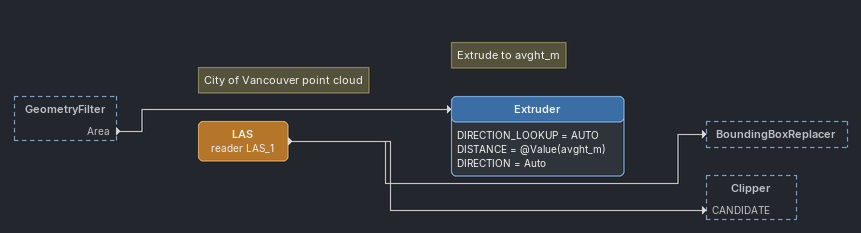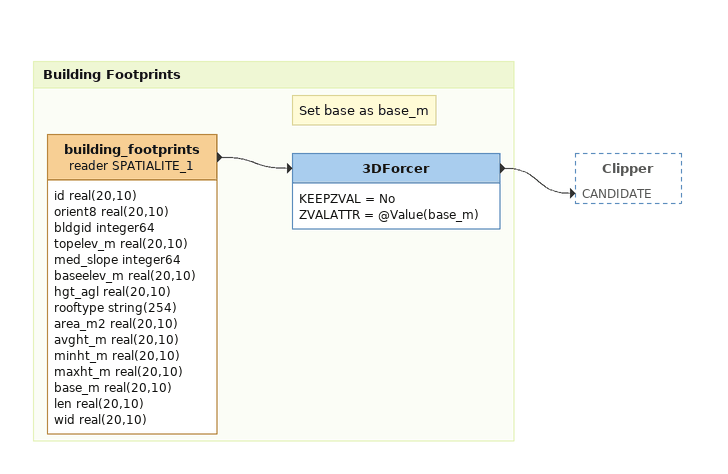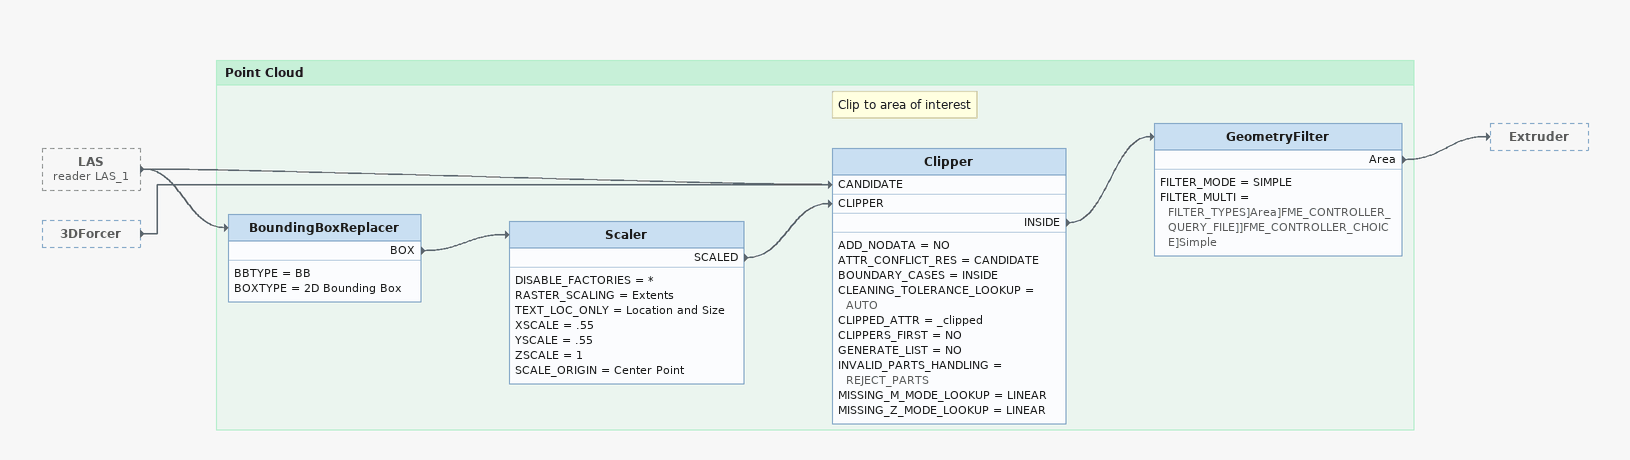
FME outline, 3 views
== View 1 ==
GeometryFilter [outside]
    Area -> Extruder
Note: City of Vancouver point cloud
LAS (reader LAS_1)
    -> BoundingBoxReplacer
    -> Clipper [CANDIDATE]
Note: Extrude to avght_m
Extruder
    DIRECTION_LOOKUP = AUTO
    DISTANCE = @Value(avght_m)
    DIRECTION = Auto

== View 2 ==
Bookmark: Building Footprints
building_footprints (reader SPATIALITE_1)
    attributes: id real(20,10), orient8 real(20,10), bldgid integer64, topelev_m real(20,10), med_slope integer64, baseelev_m real(20,10), hgt_agl real(20,10), rooftype string(254), area_m2 real(20,10), avght_m real(20,10), minht_m real(20,10), maxht_m real(20,10), base_m real(20,10), len real(20,10), wid real(20,10)
    -> 3DForcer
Note: Set base as base_m
3DForcer
    KEEPZVAL = No
    ZVALATTR = @Value(base_m)
    -> Clipper [CANDIDATE]

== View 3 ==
LAS (reader LAS_1) [outside]
    -> BoundingBoxReplacer
    -> Clipper [CANDIDATE]
3DForcer [outside]
    -> Clipper [CANDIDATE]

Bookmark: Point Cloud
BoundingBoxReplacer
    BBTYPE = BB
    BOXTYPE = 2D Bounding Box
    BOX -> Scaler
Scaler
    DISABLE_FACTORIES = *
    RASTER_SCALING = Extents
    TEXT_LOC_ONLY = Location and Size
    XSCALE = .55
    YSCALE = .55
    ZSCALE = 1
    SCALE_ORIGIN = Center Point
    SCALED -> Clipper [CLIPPER]
Note: Clip to area of interest
Clipper
    ADD_NODATA = NO
    ATTR_CONFLICT_RES = CANDIDATE
    BOUNDARY_CASES = INSIDE
    CLEANING_TOLERANCE_LOOKUP = AUTO
    CLIPPED_ATTR = _clipped
    CLIPPERS_FIRST = NO
    GENERATE_LIST = NO
    INVALID_PARTS_HANDLING = REJECT_PARTS
    MISSING_M_MODE_LOOKUP = LINEAR
    MISSING_Z_MODE_LOOKUP = LINEAR
    INSIDE -> GeometryFilter
GeometryFilter
    FILTER_MODE = SIMPLE
    FILTER_MULTI = FILTER_TYPES]Area]FME_CONTROLLER_QUERY_FILE]]FME_CONTROLLER_CHOICE]Simple
    Area -> Extruder
